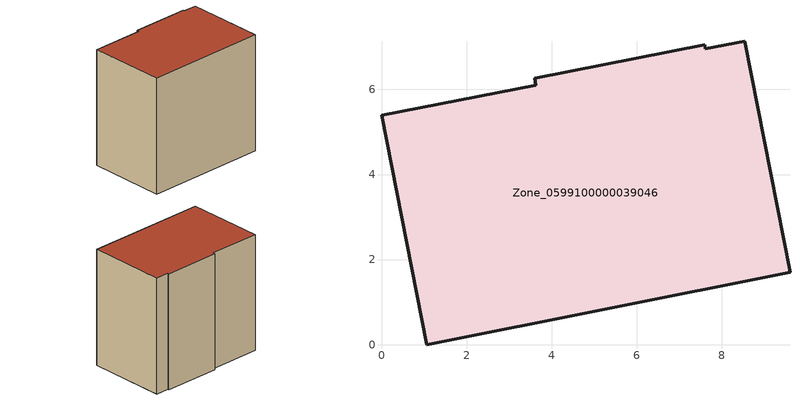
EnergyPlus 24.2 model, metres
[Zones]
Zone_0599100000039046
 floor ground (C_G): 8.54,7.13 9.61,1.7 1.06,0 0,5.39 3.63,6.1 3.61,6.26 7.59,7.05 7.61,6.95 z0
 wall outside (C_F): 1.06,0 9.61,1.7 8.54,7.13 7.61,6.95 7.59,7.05 3.61,6.26 3.63,6.1 0,5.39 1.06,0 z0:8.27
 roof outside (C_R): 9.61,1.7 8.54,7.13 7.61,6.95 7.59,7.05 3.61,6.26 3.63,6.1 0,5.39 1.06,0 z8.27
[BUILDING]
Pand.0599100000039046: North Axis=0; Terrain=City; Loads Convergence Tolerance Value=0.04; Temperature Convergence Tolerance Value=0.4; Solar Distribution=FullExterior; Maximum Number of Warmup Days=25; Minimum Number of Warmup Days=1
[Site:Location]
Rotterdam.The.Hague.AP_ZH_NLD Design_Conditions: Latitude=51.96; Longitude=4.45; Time Zone=1; Elevation=-4.5
[SITE:GROUNDTEMPERATURE:BUILDINGSURFACE]
18, 18, 18, 18, 18, 18, 18, 18, 18, 18, 18, 18
[MATERIAL] Thermal Absorptance=0.9; Solar Absorptance=0.7; Visible Absorptance=0.7
Name | Roughness | Thickness | Conductivity | Density | Specific Heat
G.TI.1975-1991 | MediumSmooth | 0.15 | 0.288461 | 540 | 1210
F.TI.1975-1991 | Rough | 0.3 | 0.230769 | 1920 | 840
R.TI.1975-1991 | MediumRough | 0.2 | 0.153846 | 1500 | 1000
[CONSTRUCTION]
C_G: G.TI.1975-1991
C_F: F.TI.1975-1991
C_R: R.TI.1975-1991
[ZONE]
Zone_0599100000039046: Type=1; Multiplier=1; Ceiling Height=Autocalculate; Volume=Autocalculate; Floor Area=autocalculate; Part of Total Floor Area=Yes
[ZONEINFILTRATION:DESIGNFLOWRATE]
Infil_Zone_0599100000039046: Zone or ZoneList or Space or SpaceList=Zone_0599100000039046; Schedule=AlwaysOn; Design Flow Rate Calculation Method=Flow/Area; Flow Rate per Floor Area=0.003; Constant Term Coefficient=1; Temperature Term Coefficient=0; Velocity Term Coefficient=0; Velocity Squared Term Coefficient=0
[HVACTEMPLATE:ZONE:IDEALLOADSAIRSYSTEM]
Zone_0599100000039046: Maximum Heating Supply Air Temperature=50; Minimum Cooling Supply Air Temperature=13; Maximum Heating Supply Air Humidity Ratio=0.0156; Minimum Cooling Supply Air Humidity Ratio=0.0077; Heating Limit=NoLimit; Cooling Limit=NoLimit; Dehumidification Control Type=ConstantSensibleHeatRatio; Cooling Sensible Heat Ratio=0.7; Dehumidification Setpoint=60; Humidification Control Type=None; Humidification Setpoint=30; Outdoor Air Method=None; Outdoor Air Flow Rate per Person=0.00944; Outdoor Air Flow Rate per Zone Floor Area=0; Outdoor Air Flow Rate per Zone=0; Demand Controlled Ventilation Type=None; Outdoor Air Economizer Type=NoEconomizer; Heat Recovery Type=None; Sensible Heat Recovery Effectiveness=0.7; Latent Heat Recovery Effectiveness=0.65
[ZONECONTROL:THERMOSTAT]
ThermostatControl_Zone_0599100000039046: Zone or ZoneList=Zone_0599100000039046; Control Type Schedule=DualSetpointControlType; Control 1=Thermostat_Zone_0599100000039046; Temperature Difference Between Cutout And Setpoint=0
[THERMOSTATSETPOINT:DUALSETPOINT]
Thermostat_Zone_0599100000039046: Heating Setpoint Temperature Schedule=HeatingSetpoint_Zone_0599100000039046; Cooling Setpoint Temperature Schedule=CoolingSetpoint_Zone_0599100000039046
[SCHEDULE:COMPACT]
HeatingSetpoint_Zone_0599100000039046: Through: 12/31, For: AllDays, Until: 24:00, 21
CoolingSetpoint_Zone_0599100000039046: Through: 12/31, For: AllDays, Until: 24:00, 24
DualSetpointControlType: Through: 12/31, For: AllDays, Until: 24:00, 4
AlwaysOn: Through: 12/31, For: AllDays, Until: 24:00, 1
